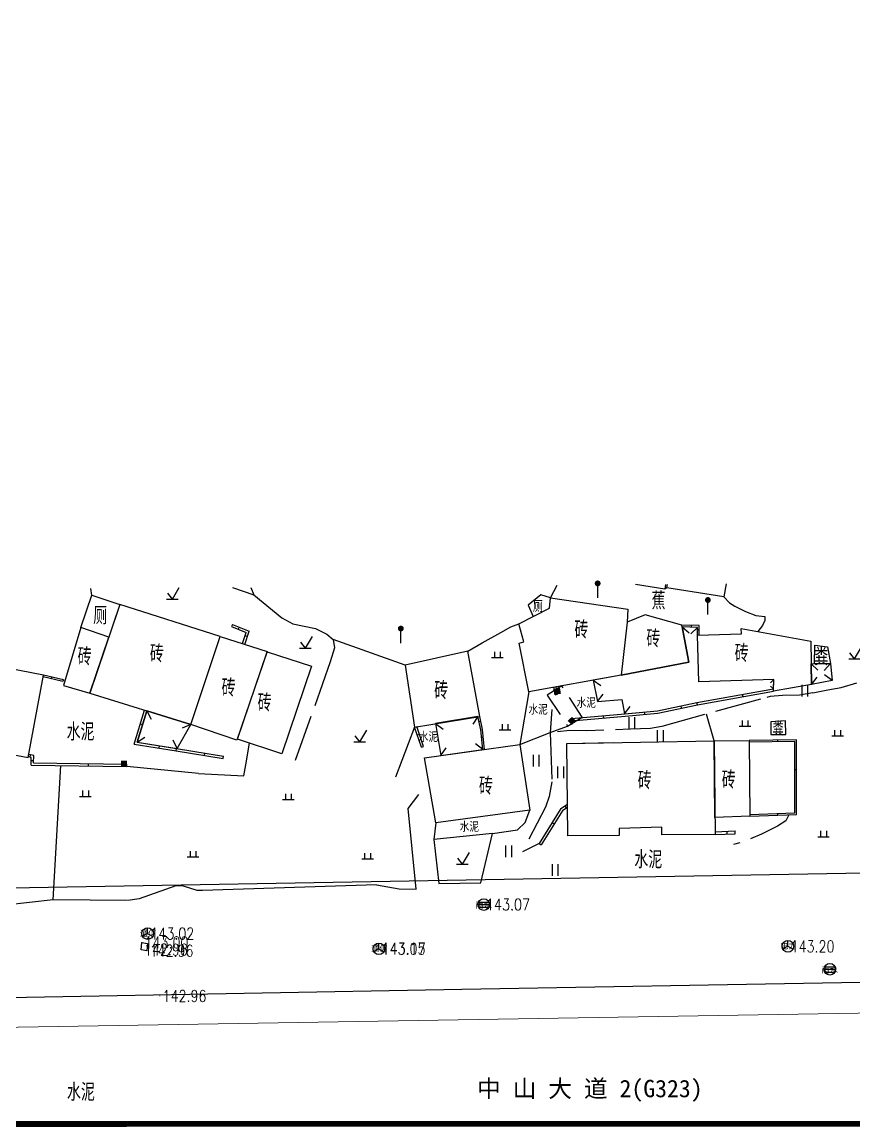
# Model space of a CAD drawing. Extents: x 529262 to 576451, y 2694391 to 2717535.
# Drawn here: x 565000.2 to 565071.8, y 2709664.2 to 2709758.8 of the extents above; entities that cross this region are included whole.
import ezdxf
from ezdxf.enums import TextEntityAlignment as Align
from ezdxf.xclip import XClip

# ---------------------------------------------------------------- set-up
doc = ezdxf.new("R2010")
doc.units = 0
doc.header["$XCLIPFRAME"] = 0
doc.linetypes.add('X3', pattern=[5, 4, -1])
doc.linetypes.add('X5', pattern=[3, 2, -1])
for name, color, linetype in [('a红线图', 1, 'Continuous'), ('COMPONENT', 8, 'Continuous'), ('DLDW', 8, 'Continuous'), ('DLSS', 4, 'Continuous'), ('DMTZ', 8, 'Continuous'), ('GCD', 8, 'Continuous'), ('GXYZ', 8, 'Continuous'), ('JMD', 8, 'Continuous'), ('PP-COM', 7, 'Continuous'), ('RD-红线', 7, 'Continuous'), ('ZBTZ', 8, 'Continuous'), ('ZJ', 7, 'Continuous')]:
    doc.layers.add(name, color=color, linetype=linetype)
doc.styles.add('HZ', font='rs.shx', dxfattribs={"width": 0.8, "bigfont": 'hztxt.shx'})
doc.styles.add('宋体', font='', dxfattribs={"width": 0.75})
doc.styles.add('等线体', font='simhei.ttf')
doc.styles.get('宋体').set_extended_font_data('SimSun')
doc.linetypes.add('10421', pattern='A,2,[150,AAA.SHX,S=0.5,R=0,X=0,Y=0.5],1e-11', length=2)
doc.linetypes.add('1161', pattern='A,0,[149,AAA.SHX,S=0.15,R=0,X=0,Y=0],-1.6', length=1.6)
doc.linetypes.add('444', pattern='A,4.5,[145,AAA.SHX,S=1,R=0,X=0,Y=1],4.5,-0.5,[146,AAA.SHX,S=1,R=0,X=0,Y=0],-0.5', length=10)
pattern_1 = [(0, (114.99765, 2.56804), (0.5, 0.5), [0, -1]), (0, (115.49765, 3.06804), (0.5, 0.5), [0, -1])]

# ---------------------------------------------------------------- blocks, each defined once
blk = doc.blocks.new('A$C19FD0107')
at = {"layer": 'RD-红线', "color": 8, "linetype": 'Continuous', "flags": 128}
blk.add_lwpolyline([(-5851.79, 15296.321), (-6220.866, 15289.865), (-6220.993, 15289.862)], dxfattribs=at)
blk = doc.blocks.new('GC200')
at = {"linetype": 'Continuous', "const_width": 0.2, "flags": 128}
blk.add_lwpolyline([(-0.1, 0, 1), (0.1, 0, 1)], format="xyb", close=True, dxfattribs=at)
blk = doc.blocks.new('gc165')
at = {"color": 8}
blk.add_line((0, 0), (0, 2), dxfattribs=at)
at = {"color": 8, "const_width": 0.5}
blk.add_lwpolyline([(-0.25, 2.5, 1), (0.25, 2.5, 1)], format="xyb", close=True, dxfattribs=at)
blk = doc.blocks.new('gc119')
at = {"color": 8}
for p, q in [((-1, 0), (1, 0)), ((-0.5, 1), (-0.5, 0)), ((0.5, 1), (0.5, 0))]:
    blk.add_line(p, q, dxfattribs=at)
blk = doc.blocks.new('gc121')
at = {"color": 8}
for p, q in [((-0.5, -1), (-0.5, 1)), ((0.5, -1), (0.5, 1))]:
    blk.add_line(p, q, dxfattribs=at)
blk = doc.blocks.new('gc123')
at = {"color": 8}
for p, q in [((0, 0), (1.2, 2)), ((-1, 0), (1, 0)), ((0, 0), (-0.8, 1))]:
    blk.add_line(p, q, dxfattribs=at)
blk = doc.blocks.new('gc002')
at = {"color": 8, "const_width": 1}
blk.add_lwpolyline([(-0.5, 0), (0.5, 0)], dxfattribs=at)
blk = doc.blocks.new('gcbj0103')
for p, q in [((-1, 0), (1, 0)), ((-0.9, 0.43), (0.9, 0.43)), ((-0.88, -0.47), (0.88, -0.47))]:
    blk.add_line(p, q)
blk.add_circle((0, 0), 1)
blk = doc.blocks.new('gcbj0107')
for q in [(-0.87, -0.5), (0, 1), (0.87, -0.5)]:
    blk.add_line((0, 0), q)
blk.add_circle((0, 0), 1)

msp = doc.modelspace()

# ---------------------------------------------------------------- hatches: boundary and pattern name
at = {"layer": 'DLDW', "linetype": 'Continuous'}
h = msp.add_hatch(dxfattribs=at)
h.set_pattern_fill('1061', color=252, scale=0.5, style=0)
h.set_pattern_definition(pattern_1)
h.paths.add_polyline_path([(565068.386, 2709703.656), (565068.43, 2709705.259), (565069.51, 2709705.123), (565069.776, 2709703.679)])
h = msp.add_hatch(dxfattribs=at)
h.set_pattern_fill('1061', color=252, scale=0.5, style=0)
h.set_pattern_definition(pattern_1)
h.paths.add_polyline_path([(565065.942, 2709697.576), (565065.897, 2709698.753), (565064.642, 2709698.657), (565064.644, 2709697.558)])

# ---------------------------------------------------------------- linework, layer by layer
at = {"const_width": 0.5}
msp.add_lwpolyline([(564562.501, 2710307.522), (564562.421, 2709590.678), (564888.143, 2709590.86), (564888.226, 2709664.058), (565134.095, 2709664.095), (565134.027, 2710310.134), (564562.501, 2710307.522)], dxfattribs=at)
at = {"layer": 'a红线图', "color": 8, "linetype": 'Continuous', "lineweight": 0, "flags": 128}
msp.add_lwpolyline([(564727.349, 2709667.84), (566620.304, 2709699.43)], dxfattribs=at)
msp.add_lwpolyline([(564727.349, 2709667.84), (566620.304, 2709699.43)], dxfattribs=at)
at = {"layer": 'DLDW', "color": 252, "linetype": 'Continuous', "flags": 128}
for points in [[(565005.306, 2709706.759), (565006.232, 2709709.564), (565008.661, 2709708.755), (565007.707, 2709705.944)], [(565068.386, 2709703.656), (565068.43, 2709705.259), (565069.51, 2709705.123), (565069.776, 2709703.679)]]:
    msp.add_lwpolyline(points, close=True, dxfattribs=at)
at = {"layer": 'DLDW', "color": 252, "linetype": 'Continuous', "elevation": 143.655, "flags": 128}
msp.add_lwpolyline([(565044.209, 2709707.72), (565045.602, 2709708.428), (565045.69, 2709709.332), (565044.862, 2709709.583), (565043.777, 2709708.695)], close=True, dxfattribs=at)
at = {"layer": 'DLDW', "color": 252, "linetype": 'Continuous'}
msp.add_lwpolyline([(565065.942, 2709697.576), (565065.897, 2709698.753), (565064.642, 2709698.657), (565064.644, 2709697.558)], close=True, dxfattribs=at)
at = {"layer": 'DLSS', "linetype": 'X3', "flags": 128}
msp.add_lwpolyline([(565018.338, 2709710.209), (565020.166, 2709709.59)], dxfattribs=at)
at = {"layer": 'DLSS', "linetype": 'X3'}
for points in [[(565019.91, 2709710.22), (565020.166, 2709709.59), (565022.598, 2709707.604), (565023.524, 2709707.098), (565025.471, 2709706.672), (565026.444, 2709706.193), (565027.002, 2709705.735), (565027.127, 2709705.032), (565026.758, 2709703.816)], [(565063.755, 2709700.606), (565055.272, 2709698.266)], [(565045.807, 2709699.727), (565045.669, 2709697.736), (565045.817, 2709693.487), (565045.572, 2709692.242), (565045.256, 2709691.327), (565043.833, 2709688.555)]]:
    msp.add_lwpolyline(points, dxfattribs=at)
at = {"layer": 'DLSS', "linetype": 'X3', "flags": 128}
for points, elevation in [([(565026.758, 2709703.816), (565023.497, 2709694.682)], 143.55), ([(565068.262, 2709701.162), (565069.559, 2709701.398), (565070.681, 2709701.613), (565072.046, 2709702.026)], 143.899), ([(565068.262, 2709701.162), (565067.12, 2709700.954), (565065.635, 2709700.91), (565064.587, 2709700.845), (565063.755, 2709700.606)], 143.899), ([(565055.272, 2709698.266), (565054.285, 2709698.086), (565052.575, 2709698.025), (565048.809, 2709697.883), (565047.364, 2709697.903), (565045.669, 2709697.736)], 143.991), ([(565066.206, 2709690.668), (565065.926, 2709690.145), (565065.214, 2709689.672), (565063.844, 2709689.01), (565062.408, 2709688.382), (565061.445, 2709688.099)], -520.014)]:
    msp.add_lwpolyline(points, dxfattribs=dict(at, elevation=elevation))
at = {"layer": 'DLSS', "linetype": 'Continuous', "flags": 128}
for points, elevation in [([(565114.998, 2709676.951), (565070.733, 2709676.198)], 144.832), ([(565070.733, 2709676.198), (565038.074, 2709675.63), (565000.635, 2709674.943), (564992.155, 2709674.806)], 143.094)]:
    msp.add_lwpolyline(points, dxfattribs=dict(at, elevation=elevation))
at = {"layer": 'DMTZ', "linetype": '10421', "flags": 128}
msp.add_lwpolyline([(565030.741, 2709684.627), (565015.751, 2709684.162), (565015.319, 2709684.141), (565014.123, 2709684.525), (565013.48, 2709684.558), (565010.315, 2709683.442), (565009.337, 2709683.282)], dxfattribs=at)
at = {"layer": 'DMTZ', "linetype": '10421'}
msp.add_lwpolyline([(565009.287, 2709683.282), (565002.921, 2709683.345), (564994.738, 2709682.443)], dxfattribs=at)
at = {"layer": 'GXYZ', "linetype": 'Continuous', "flags": 128}
msp.add_lwpolyline([(565010.984, 2709678.963), (565010.492, 2709679.059), (565010.547, 2709679.684), (565011.039, 2709679.588)], close=True, dxfattribs=at)
at = {"layer": 'JMD', "linetype": 'Continuous'}
for p, q in [((565018.336, 2709707.044), (565018.261, 2709706.858)), ((565018.91, 2709706.814, 143.454), (565018.836, 2709706.629, 143.454)), ((565019.619, 2709706.003), (565019.429, 2709706.066)), ((565057.008, 2709706.827), (565057.615, 2709706.307)), ((565058.328, 2709706.78), (565057.759, 2709706.218)), ((565057.786, 2709706.949), (565057.781, 2709706.799)), ((565058.332, 2709706.602), (565058.482, 2709706.606)), ((565068.107, 2709703.651), (565068.682, 2709703.095)), ((565069.776, 2709703.679), (565069.241, 2709703.084)), ((565002.771, 2709702.514), (565002.736, 2709702.368)), ((565003.798, 2709702.268), (565003.763, 2709702.122)), ((565049.375, 2709702.248), (565050.036, 2709701.797)), ((565064.9, 2709702.307), (565064.606, 2709702.011)), ((565068.137, 2709701.862), (565068.638, 2709702.486)), ((565069.908, 2709702.223), (565069.266, 2709702.701)), ((565045.992, 2709701.63), (565046.189, 2709701.663)), ((565046.034, 2709701.375, 143.924), (565046.231, 2709701.408, 143.924)), ((565064.88, 2709701.49), (565064.613, 2709701.72)), ((565046.098, 2709700.993), (565046.295, 2709701.026)), ((565049.736, 2709700.394), (565050.219, 2709701.032)), ((565062.254, 2709700.823), (565062.22, 2709701.02)), ((565010.974, 2709699.602), (565011.345, 2709698.893)), ((565052.071, 2709699.348), (565052.551, 2709699.988)), ((565053.793, 2709699.307), (565053.775, 2709699.506)), ((565056.961, 2709699.842), (565056.92, 2709700.038)), ((565058.324, 2709700.129), (565058.282, 2709700.325)), ((565010.419, 2709698.497), (565010.61, 2709698.437)), ((565035.801, 2709698.509), (565036.451, 2709698.042)), ((565039.457, 2709699.107), (565039.007, 2709698.446)), ((565039.703, 2709698.681), (565039.556, 2709698.65)), ((565047.531, 2709698.74), (565047.513, 2709698.939)), ((565050.277, 2709698.987), (565050.26, 2709699.186)), ((565014.749, 2709698.422), (565014.005, 2709698.126)), ((565034.227, 2709697.52), (565034.416, 2709697.585)), ((565010.133, 2709696.91), (565010.813, 2709697.331)), ((565012.043, 2709696.402), (565012.075, 2709696.599)), ((565013.594, 2709696.356), (565013.245, 2709697.076)), ((565039.869, 2709696.265), (565039.241, 2709696.76)), ((565039.916, 2709697.318), (565039.767, 2709697.304)), ((565065.22, 2709697.085), (565065.222, 2709696.935)), ((565000.94, 2709695.624, -519.975), (565000.976, 2709695.82, -519.975)), ((565013.491, 2709696.17), (565013.523, 2709696.367)), ((565015.925, 2709695.767, 143.352), (565015.957, 2709695.965, 143.352)), ((565017.548, 2709695.499), (565017.58, 2709695.696)), ((565034.589, 2709696.481), (565034.778, 2709696.547)), ((565036.25, 2709695.767), (565036.725, 2709696.411)), ((565001.034, 2709695.338), (565001.234, 2709695.333)), ((565005.959, 2709694.861), (565005.962, 2709695.061)), ((565009.25, 2709694.809), (565009.253, 2709695.009)), ((565066.849, 2709694.543, 143.764), (565066.699, 2709694.543, 143.764)), ((565046.932, 2709691.417, 144.16), (565047.042, 2709691.25, 144.16)), ((565045.842, 2709689.993), (565046.012, 2709689.887)), ((565065.246, 2709690.63, -520.014), (565065.24, 2709690.78, -520.014)), ((565060.886, 2709689.01, 144.011), (565060.876, 2709689.25, 144.011)), ((565061.576, 2709689.038), (565061.566, 2709689.278)), ((565044.713, 2709688.191), (565044.882, 2709688.085))]:
    msp.add_line(p, q, dxfattribs=at)
at = {"layer": 'JMD', "linetype": 'Continuous', "flags": 128}
for points, elevation in [([(565055.595, 2709710.482), (565055.517, 2709710.059), (565052.994, 2709710.463)], 144.144), ([(565060.812, 2709710.521), (565060.611, 2709709.409), (565055.691, 2709710.173), (565055.746, 2709710.483)], -519.915), ([(565018.336, 2709707.044), (565019.772, 2709706.47)], 143.454), ([(565018.261, 2709706.858), (565019.523, 2709706.354)], 143.454), ([(565046.098, 2709700.993), (565045.992, 2709701.63)], 143.924), ([(565046.295, 2709701.026), (565046.189, 2709701.663)], 143.924), ([(565066.695, 2709690.837), (565066.701, 2709696.957)], 143.764), ([(565066.845, 2709690.693), (565066.852, 2709697.109)], 143.764), ([(565001.041, 2709695.605), (565000.789, 2709695.652)], -519.975), ([(565001.245, 2709695.771), (565000.825, 2709695.848)], -519.975), ([(565013.491, 2709696.17), (565017.548, 2709695.499)], 143.352), ([(565013.523, 2709696.367), (565017.58, 2709695.696)], 143.352), ([(565046.596, 2709691.194), (565047.156, 2709691.565)], 144.16), ([(565046.742, 2709691.051), (565047.158, 2709691.326)], 144.16), ([(565062.847, 2709690.685), (565066.695, 2709690.837)], -520.014), ([(565062.849, 2709690.535), (565066.845, 2709690.693)], -520.014), ([(565059.849, 2709689.208), (565061.566, 2709689.278)], 144.011), ([(565059.852, 2709688.968), (565061.576, 2709689.038)], 144.011)]:
    msp.add_lwpolyline(points, dxfattribs=dict(at, elevation=elevation))
at = {"layer": 'JMD', "linetype": 'Continuous'}
for points in [[(565055.691, 2709710.173), (565055.517, 2709710.059)], [(565047.106, 2709696.792), (565051.134, 2709696.867)], [(565066.852, 2709697.109), (565062.772, 2709697.048)], [(565066.701, 2709696.957), (565062.773, 2709696.898)], [(565046.596, 2709691.194), (565044.713, 2709688.191)], [(565046.742, 2709691.051), (565044.882, 2709688.085)]]:
    msp.add_lwpolyline(points, dxfattribs=at)
at = {"layer": 'JMD', "linetype": 'Continuous', "flags": 128}
for points, elevation in [([(565043.823, 2709701.234), (565043.006, 2709705.416), (565043.406, 2709705.546), (565042.964, 2709707.087), (565045.602, 2709708.428), (565045.69, 2709709.332), (565052.34, 2709708.342), (565052.284, 2709707.223), (565051.762, 2709702.684)], 143.634), ([(565057.593, 2709703.782), (565056.979, 2709706.978), (565053.845, 2709707.872), (565052.284, 2709707.223), (565051.762, 2709702.684)], 143.723), ([(565033.197, 2709703.524), (565033.987, 2709698.212), (565039.606, 2709699.131), (565038.592, 2709704.728)], 143.679), ([(565013.594, 2709696.356), (565014.749, 2709698.422), (565010.974, 2709699.602), (565010.133, 2709696.91)], 143.352), ([(565043.908, 2709691.07), (565035.845, 2709689.985), (565034.853, 2709695.575), (565043.049, 2709696.702)], 144.028), ([(565047.182, 2709688.85), (565047.106, 2709696.792), (565059.774, 2709697.016), (565059.852, 2709688.968), (565055.283, 2709688.938), (565055.262, 2709689.596), (565051.587, 2709689.481), (565051.606, 2709688.884)], 144.156), ([(565059.774, 2709697.016), (565062.772, 2709697.048), (565062.849, 2709690.535), (565059.837, 2709690.431)], 143.991)]:
    msp.add_lwpolyline(points, close=True, dxfattribs=dict(at, elevation=elevation))
for points in [[(565008.661, 2709708.755), (565006.076, 2709701.133), (565014.749, 2709698.422), (565017.277, 2709705.996)], [(565007.707, 2709705.944), (565005.306, 2709706.759), (565003.814, 2709701.791), (565006.076, 2709701.133)], [(565064.88, 2709701.49), (565064.9, 2709702.307), (565058.438, 2709702.103), (565058.344, 2709706.11), (565058.328, 2709706.78), (565057.008, 2709706.827), (565057.593, 2709703.782), (565051.762, 2709702.684), (565049.375, 2709702.248), (565049.736, 2709700.394), (565051.836, 2709700.567), (565052.071, 2709699.348), (565054.887, 2709699.609), (565058.282, 2709700.325)], [(565058.344, 2709706.11), (565062.108, 2709706.213), (565062.095, 2709706.693), (565068.075, 2709705.597), (565068.137, 2709701.862), (565064.875, 2709701.286), (565064.9, 2709702.307), (565058.438, 2709702.103)], [(565017.277, 2709705.996), (565021.315, 2709704.716), (565018.713, 2709697.094), (565014.749, 2709698.422)], [(565021.331, 2709704.667), (565025.132, 2709703.456), (565022.588, 2709695.914), (565018.783, 2709697.154)], [(564997.795, 2709703.495), (564996.427, 2709696.384), (565000.776, 2709695.581), (565002.087, 2709702.678)], [(565068.107, 2709703.651), (565069.776, 2709703.679), (565069.908, 2709702.223), (565068.137, 2709701.862)], [(565035.801, 2709698.509), (565036.25, 2709695.767), (565039.869, 2709696.265), (565039.7, 2709697.984), (565039.457, 2709699.107)]]:
    msp.add_lwpolyline(points, close=True, dxfattribs=at)
for points in [[(565019.205, 2709705.385), (565019.523, 2709706.354)], [(565019.396, 2709705.324), (565019.772, 2709706.47)], [(565058.474, 2709706.933), (565056.979, 2709706.978)], [(565058.328, 2709706.78), (565057.008, 2709706.827)], [(565058.344, 2709706.11), (565058.328, 2709706.78)], [(565058.494, 2709706.114), (565058.474, 2709706.933)], [(565003.763, 2709702.122), (565002.059, 2709702.53)], [(565003.798, 2709702.268), (565002.087, 2709702.678)], [(565058.282, 2709700.325), (565064.88, 2709701.49)], [(565058.324, 2709700.129), (565064.875, 2709701.286)], [(565009.873, 2709696.749), (565010.783, 2709699.662)], [(565010.133, 2709696.91), (565010.974, 2709699.602)], [(565052.09, 2709699.35), (565054.887, 2709699.609)], [(565052.109, 2709699.151), (565054.917, 2709699.411)], [(565054.887, 2709699.609), (565058.282, 2709700.325)], [(565054.917, 2709699.411), (565058.324, 2709700.129)], [(565039.7, 2709697.984), (565039.457, 2709699.107)], [(565039.849, 2709698.007), (565039.606, 2709699.131)], [(565047.513, 2709698.939), (565052.091, 2709699.35)], [(565047.531, 2709698.74), (565052.109, 2709699.151)], [(565034.589, 2709696.481), (565033.987, 2709698.212)], [(565034.778, 2709696.547), (565034.187, 2709698.245)], [(565039.869, 2709696.265), (565039.7, 2709697.984)], [(565040.017, 2709696.285), (565039.849, 2709698.007)], [(565009.873, 2709696.749), (565013.491, 2709696.17)], [(565010.133, 2709696.91), (565013.523, 2709696.367)], [(565001.229, 2709695.135), (565001.245, 2709695.771)], [(565001.024, 2709694.938), (565001.041, 2709695.605)], [(565001.024, 2709694.938), (565009.25, 2709694.809)], [(565001.229, 2709695.135), (565009.253, 2709695.009)], [(565010.984, 2709678.963), (565010.492, 2709679.059), (565010.547, 2709679.684), (565011.039, 2709679.588)]]:
    msp.add_lwpolyline(points, dxfattribs=at)
at = {"layer": 'JMD', "linetype": 'X5', "elevation": -519.951}
msp.add_lwpolyline([(565047.167, 2709698.283), (565048.426, 2709699.072), (565046.675, 2709701.745), (565045.42, 2709700.963)], close=True, dxfattribs=at)
at = {"layer": 'JMD', "linetype": '444', "flags": 128}
msp.add_lwpolyline([(565034.132, 2709684.262), (565033.448, 2709691.206)], dxfattribs=at)
at = {"layer": 'ZBTZ', "linetype": '1161', "flags": 128}
for points, elevation in [([(565006.232, 2709709.564), (565006.162, 2709710.119)], 143.497), ([(565045.69, 2709709.332), (565046.268, 2709710.414)], 143.656), ([(565060.611, 2709709.409), (565061.095, 2709708.903), (565061.556, 2709708.595), (565062.463, 2709708.15), (565063.353, 2709707.808), (565064.134, 2709707.705), (565064.139, 2709707.36), (565063.933, 2709706.937), (565063.534, 2709706.429)], 144.043), ([(565038.592, 2709704.728), (565039.827, 2709705.451), (565041.409, 2709706.331), (565042.283, 2709706.82), (565042.964, 2709707.087)], 143.57), ([(565033.197, 2709703.524), (565027.002, 2709705.735)], 143.679), ([(565043.823, 2709701.234), (565043.049, 2709696.702)], 143.853), ([(565059.774, 2709697.016), (565059.108, 2709699.324)], 143.991), ([(565033.987, 2709698.212), (565032.356, 2709693.897)], 143.731), ([(565043.049, 2709696.702), (565045.669, 2709697.736), (565047.167, 2709698.283)], 143.922), ([(565015.406, 2709694.22), (565019.314, 2709694.009), (565019.49, 2709694.952), (565019.797, 2709696.823)], 143.314), ([(565015.406, 2709694.22), (565009.25, 2709694.809)], 143.314), ([(565033.448, 2709691.206), (565034.38, 2709692.414)], 143.706), ([(565040.692, 2709689.051), (565042.849, 2709689.365), (565043.524, 2709689.992), (565043.908, 2709691.07)], 143.602), ([(565035.845, 2709689.985), (565035.67, 2709688.542)], 143.933), ([(565044.713, 2709688.191), (565043.291, 2709687.475)], 144.147), ([(565030.741, 2709684.627), (565032.677, 2709684.291), (565034.132, 2709684.262)], 143.535)]:
    msp.add_lwpolyline(points, dxfattribs=dict(at, elevation=elevation))
at = {"layer": 'ZBTZ', "linetype": 'Continuous', "flags": 128}
msp.add_lwpolyline([(565002.921, 2709683.345), (565003.59, 2709694.898)], dxfattribs=at)
at = {"layer": 'ZBTZ', "linetype": '1161'}
msp.add_lwpolyline([(565035.67, 2709688.542), (565036.082, 2709684.744), (565039.709, 2709684.806), (565040.692, 2709689.051)], close=True, dxfattribs=at)

# ---------------------------------------------------------------- block references
at = {"layer": 'COMPONENT', "linetype": 'Continuous', "xscale": 0.5, "yscale": 0.5}
for name, p in [('gcbj0103', (565039.954, 2709682.942)), ('gcbj0107', (565011.047, 2709680.443)), ('gcbj0107', (565030.936, 2709679.136)), ('gcbj0107', (565066.116, 2709679.352)), ('gcbj0103', (565069.714, 2709677.375))]:
    msp.add_blockref(name, p, dxfattribs=at)
at = {"layer": 'GCD', "linetype": 'Continuous'}
ref = msp.add_blockref('GC200', (565039.917, 2709682.947, 143.069), dxfattribs=dict(at, xscale=0.1999999999534339, yscale=0.1999999999534339, zscale=0.1999999999534339))
ref.add_attrib('height', '143.07', dxfattribs={"linetype": 'Continuous', "height": 1, "style": 'HZ', "width": 0.8}).set_placement((565040.157, 2709682.947, 143.069), align=Align.MIDDLE_LEFT)
ref = msp.add_blockref('GC200', (565039.917, 2709682.947, 143.069), dxfattribs=dict(at, xscale=0.1999999999534339, yscale=0.1999999999534339, zscale=0.1999999999534339))
ref.add_attrib('height', '143.07', dxfattribs={"linetype": 'Continuous', "height": 1, "style": 'HZ', "width": 0.8}).set_placement((565040.157, 2709682.947, 143.069), align=Align.MIDDLE_LEFT)
ref = msp.add_blockref('GC200', (565011.043, 2709680.449, 143.017), dxfattribs=dict(at, xscale=0.1999999999534339, yscale=0.1999999999534339, zscale=0.1999999999534339))
ref.add_attrib('height', '143.02', dxfattribs={"linetype": 'Continuous', "height": 1, "style": 'HZ', "width": 0.8}).set_placement((565011.283, 2709680.449, 143.017), align=Align.MIDDLE_LEFT)
ref = msp.add_blockref('GC200', (565011.043, 2709680.449, 143.017), dxfattribs=dict(at, xscale=0.1999999999534339, yscale=0.1999999999534339, zscale=0.1999999999534339))
ref.add_attrib('height', '143.02', dxfattribs={"linetype": 'Continuous', "height": 1, "style": 'HZ', "width": 0.8}).set_placement((565011.283, 2709680.449, 143.017), align=Align.MIDDLE_LEFT)
ref = msp.add_blockref('GC200', (565010.488, 2709679.062, 142.963), dxfattribs=dict(at, xscale=0.1999999999534339, yscale=0.1999999999534339, zscale=0.1999999999534339))
ref.add_attrib('height', '142.96', dxfattribs={"linetype": 'Continuous', "height": 1, "style": 'HZ', "width": 0.8}).set_placement((565010.728, 2709679.062, 142.963), align=Align.MIDDLE_LEFT)
ref = msp.add_blockref('GC200', (565010.488, 2709679.062, 142.963), dxfattribs=dict(at, xscale=0.1999999999534339, yscale=0.1999999999534339, zscale=0.1999999999534339))
ref.add_attrib('height', '142.96', dxfattribs={"linetype": 'Continuous', "height": 1, "style": 'HZ', "width": 0.8}).set_placement((565010.728, 2709679.062, 142.963), align=Align.MIDDLE_LEFT)
ref = msp.add_blockref('GC200', (565010.543, 2709679.687, 142.997), dxfattribs=dict(at, xscale=0.1999999999534339, yscale=0.1999999999534339, zscale=0.1999999999534339))
ref.add_attrib('height', '143.00', dxfattribs={"linetype": 'Continuous', "height": 1, "style": 'HZ', "width": 0.8}).set_placement((565010.783, 2709679.687, 142.997), align=Align.MIDDLE_LEFT)
ref = msp.add_blockref('GC200', (565010.543, 2709679.687, 142.997), dxfattribs=dict(at, xscale=0.1999999999534339, yscale=0.1999999999534339, zscale=0.1999999999534339))
ref.add_attrib('height', '143.00', dxfattribs={"linetype": 'Continuous', "height": 1, "style": 'HZ', "width": 0.8}).set_placement((565010.783, 2709679.687, 142.997), align=Align.MIDDLE_LEFT)
ref = msp.add_blockref('GC200', (565030.928, 2709679.136, 143.049), dxfattribs=dict(at, xscale=0.1999999999534339, yscale=0.1999999999534339, zscale=0.1999999999534339))
ref.add_attrib('height', '143.05', dxfattribs={"linetype": 'Continuous', "height": 1, "style": 'HZ', "width": 0.8}).set_placement((565031.168, 2709679.136, 143.049), align=Align.MIDDLE_LEFT)
ref = msp.add_blockref('GC200', (565030.928, 2709679.136, 143.049), dxfattribs=dict(at, xscale=0.1999999999534339, yscale=0.1999999999534339, zscale=0.1999999999534339))
ref.add_attrib('height', '143.05', dxfattribs={"linetype": 'Continuous', "height": 1, "style": 'HZ', "width": 0.8}).set_placement((565031.168, 2709679.136, 143.049), align=Align.MIDDLE_LEFT)
ref = msp.add_blockref('GC200', (565030.937, 2709679.161, 143.173), dxfattribs=dict(at, xscale=0.1999999999534339, yscale=0.1999999999534339, zscale=0.1999999999534339))
ref.add_attrib('height', '143.17', dxfattribs={"linetype": 'Continuous', "height": 1, "style": 'HZ', "width": 0.8}).set_placement((565031.177, 2709679.161, 143.173), align=Align.MIDDLE_LEFT)
ref = msp.add_blockref('GC200', (565030.937, 2709679.161, 143.173), dxfattribs=dict(at, xscale=0.1999999999534339, yscale=0.1999999999534339, zscale=0.1999999999534339))
ref.add_attrib('height', '143.17', dxfattribs={"linetype": 'Continuous', "height": 1, "style": 'HZ', "width": 0.8}).set_placement((565031.177, 2709679.161, 143.173), align=Align.MIDDLE_LEFT)
ref = msp.add_blockref('GC200', (565066.108, 2709679.343, 143.202), dxfattribs=dict(at, xscale=0.1999999999534339, yscale=0.1999999999534339, zscale=0.1999999999534339))
ref.add_attrib('height', '143.20', dxfattribs={"linetype": 'Continuous', "height": 1, "style": 'HZ', "width": 0.8}).set_placement((565066.348, 2709679.343, 143.202), align=Align.MIDDLE_LEFT)
ref = msp.add_blockref('GC200', (565066.108, 2709679.343, 143.202), dxfattribs=dict(at, xscale=0.1999999999534339, yscale=0.1999999999534339, zscale=0.1999999999534339))
ref.add_attrib('height', '143.20', dxfattribs={"linetype": 'Continuous', "height": 1, "style": 'HZ', "width": 0.8}).set_placement((565066.348, 2709679.343, 143.202), align=Align.MIDDLE_LEFT)
ref = msp.add_blockref('GC200', (565010.98, 2709678.966, 142.961), dxfattribs=dict(at, xscale=0.1999999999534339, yscale=0.1999999999534339, zscale=0.1999999999534339))
ref.add_attrib('height', '142.96', dxfattribs={"linetype": 'Continuous', "height": 1, "style": 'HZ', "width": 0.8}).set_placement((565011.22, 2709678.966, 142.961), align=Align.MIDDLE_LEFT)
ref = msp.add_blockref('GC200', (565010.98, 2709678.966, 142.961), dxfattribs=dict(at, xscale=0.1999999999534339, yscale=0.1999999999534339, zscale=0.1999999999534339))
ref.add_attrib('height', '142.96', dxfattribs={"linetype": 'Continuous', "height": 1, "style": 'HZ', "width": 0.8}).set_placement((565011.22, 2709678.966, 142.961), align=Align.MIDDLE_LEFT)
ref = msp.add_blockref('GC200', (565012.092, 2709675.082, 142.963), dxfattribs=dict(at, xscale=0.1999999999534339, yscale=0.1999999999534339, zscale=0.1999999999534339))
ref.add_attrib('height', '142.96', dxfattribs={"linetype": 'Continuous', "height": 1, "style": 'HZ', "width": 0.8}).set_placement((565012.332, 2709675.082, 142.963), align=Align.MIDDLE_LEFT)
ref = msp.add_blockref('GC200', (565012.092, 2709675.082, 142.963), dxfattribs=dict(at, xscale=0.1999999999534339, yscale=0.1999999999534339, zscale=0.1999999999534339))
ref.add_attrib('height', '142.96', dxfattribs={"linetype": 'Continuous', "height": 1, "style": 'HZ', "width": 0.8}).set_placement((565012.332, 2709675.082, 142.963), align=Align.MIDDLE_LEFT)
at = {"layer": 'JMD', "linetype": 'Continuous'}
for p, xscale, yscale, zscale, rotation in [((565046.305, 2709701.279, 143.924), 0.499999999860093, 0.499999999860093, 0.499999999860093, 99.44604962652281), ((565047.531, 2709698.74, 144.033), 0.4999999999593628, 0.4999999999593628, 0.4999999999593628, 43.87464262611217), ((565009.011, 2709695.067, 143.345), 0.4999999999670338, 0.4999999999670338, 0.4999999999670338, 179.1015621466933)]:
    msp.add_blockref('gc002', p, dxfattribs=dict(at, xscale=xscale, yscale=yscale, zscale=zscale, rotation=rotation))
at = {"layer": 'PP-COM'}
ref = msp.add_blockref('A$C19FD0107', (570997.993, 2694390.603), dxfattribs=at)
XClip(ref).set_block_clipping_path([(-9366.4383134884, 14428.6043910822), (-3328.4480743363, 17452.7484863754)])
at = {"layer": 'ZBTZ', "linetype": 'Continuous', "xscale": 0.5, "yscale": 0.5}
for name, p in [('gc165', (565049.751, 2709709.315)), ('gc123', (565013.171, 2709709.211)), ('gc165', (565059.232, 2709707.887)), ('gc165', (565032.824, 2709705.43)), ('gc123', (565024.612, 2709705.004)), ('gc123', (565071.845, 2709704.089)), ('gc119', (565041.123, 2709704.192)), ('gc121', (565067.589, 2709701.339)), ('gc119', (565041.774, 2709697.962)), ('gc121', (565052.707, 2709698.563)), ('gc119', (565062.419, 2709698.285)), ('gc123', (565029.286, 2709696.944)), ('gc121', (565055.154, 2709697.431)), ('gc119', (565070.383, 2709697.442)), ('gc121', (565044.468, 2709695.321)), ('gc121', (565046.587, 2709694.32)), ('gc119', (565005.696, 2709692.245)), ('gc119', (565023.142, 2709691.968)), ('gc119', (565069.173, 2709688.779)), ('gc119', (565014.945, 2709687.039)), ('gc119', (565029.961, 2709686.867)), ('gc123', (565038.119, 2709686.431)), ('gc121', (565042.108, 2709687.531)), ('gc121', (565046.104, 2709685.909))]:
    msp.add_blockref(name, p, dxfattribs=at)

# ---------------------------------------------------------------- texts
at = {"layer": 'DLDW', "color": 252, "linetype": 'Continuous', "style": 'HZ', "width": 0.8}
for s, height, p in [('厕', 1, (565044.607, 2709708.618)), ('厕', 1.5, (565006.966, 2709707.828)), ('粪', 1.5, (565068.988, 2709704.333)), ('粪', 1.2, (565065.27, 2709698.128))]:
    msp.add_text(s, height=height, dxfattribs=at).set_placement(p, align=Align.MIDDLE)
at = {"layer": 'GXYZ', "linetype": 'Continuous', "style": '宋体'}
for s, p in [('雨水', (565039.956, 2709682.901)), ('通信', (565011.091, 2709680.493)), ('电力', (565066.16, 2709679.403)), ('通信', (565030.98, 2709679.186)), ('雨水', (565069.716, 2709677.335))]:
    msp.add_text(s, height=0.5, dxfattribs=at).set_placement(p, align=Align.MIDDLE)
at = {"layer": 'JMD', "linetype": 'Continuous', "style": 'HZ', "width": 0.8}
for p in [(565048.954, 2709706.573), (565055.137, 2709705.809), (565006.226, 2709704.272), (565012.436, 2709704.519), (565062.736, 2709704.557), (565018.606, 2709701.581), (565036.889, 2709701.356), (565021.708, 2709700.298), (565040.744, 2709693.132), (565054.395, 2709693.62), (565061.624, 2709693.667)]:
    msp.add_text('砖', height=1.5, dxfattribs=at).set_placement(p, align=Align.MIDDLE_RIGHT)
at = {"layer": 'ZJ', "color": 8, "linetype": 'Continuous', "style": 'HZ', "width": 0.8}
for s, height, p in [('蕉', 1.5, (565054.981, 2709709.15)), ('水泥', 0.8, (565048.771, 2709700.336)), ('水泥', 0.8, (565044.626, 2709699.758)), ('水泥', 1.5, (565005.274, 2709697.872)), ('水泥', 0.8, (565035.2, 2709697.408)), ('水泥', 0.8, (565038.716, 2709689.675)), ('水泥', 1.5, (565054.099, 2709686.881)), ('水泥', 1.5, (565005.305, 2709666.887))]:
    msp.add_text(s, height=height, dxfattribs=at).set_placement(p, align=Align.MIDDLE)
at = {"layer": 'ZJ', "color": 8, "linetype": 'Continuous', "style": '等线体'}
msp.add_text('中 山 大 道 2(G323)', height=1.5, dxfattribs=at).set_placement((565049.072, 2709667.034), align=Align.MIDDLE)

doc.saveas('drawing.dxf')
